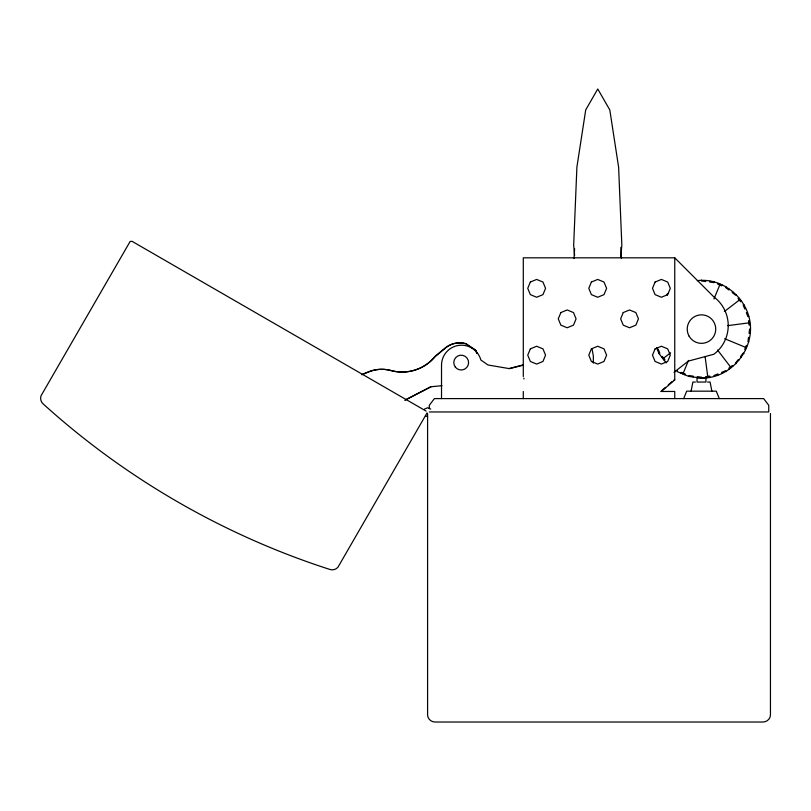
<?xml version="1.0" encoding="UTF-8"?>
<svg xmlns="http://www.w3.org/2000/svg" width="811" height="811" viewBox="0 0 811 811"><rect width="100%" height="100%" fill="white"/><g stroke="black" fill="none" stroke-linecap="round" stroke-linejoin="round"><path stroke-width="1.22" d="M574.026 258.547L574.604 248.622M697.257 377.541L697.338 376.659L701.485 377.196L701.485 378.098C732.526 378.676 757.413 346.246 748.827 316.412C742.825 294.332 720.219 277.747 697.257 280.647M705.712 280.647L705.641 281.539L701.485 280.991L701.485 280.089M620.77 256.661L621.844 245.327L618.611 167.157L609.801 109.921L597.758 88.977L585.714 109.921L576.895 167.157L573.671 245.327L574.624 255.404M693.03 376.983L693.182 376.111L689.036 375.564L688.803 376.426L701.485 378.098M709.939 281.204L709.787 282.086L713.933 282.623L714.167 281.762M691.104 391.166L692.868 382.052L695.392 382.052M684.859 374.794L685.173 373.962L681.301 372.361L680.926 373.161M718.11 283.394L717.806 284.225L721.668 285.827L722.054 285.026M683.663 398.596L686.694 391.166L716.275 391.166L719.306 398.596M682.892 373.983L688.519 360.408M713.974 298.945L720.077 284.205M427.083 412.85L339.14 565.166C337.822 568.846 333.483 570.731 329.844 569.434C223.968 535.361 125.614 478.571 43.165 403.919C40.226 401.415 39.688 396.721 42.213 393.74L130.155 241.414L132.152 241.384L426.11 411.096M677.438 370.759L676.982 371.529L688.803 376.426M725.987 286.658L725.541 287.429L728.866 289.983L729.373 289.253M732.759 291.848L732.181 292.528L735.506 295.082L736.135 294.444M661.715 390.638L665.496 387.334M668.325 384.86L672.106 381.555M661.391 391.46L674.752 379.903L674.752 257.817L523.288 257.817L523.288 376.527M664.239 360.368L664.919 359.79L662.374 356.465L661.644 356.982M738.73 297.83L738.051 298.397L740.595 301.722L741.335 301.205M668.528 293.146L666.835 294.444L667.473 295.082M662.942 358.675L670.616 352.785M724.385 311.525L740.027 299.523M656.596 347.686L659.049 353.596L659.83 353.15L658.228 349.277L657.417 349.653M743.93 304.591L743.15 305.037L744.751 308.91L745.562 308.535M405.591 399.782L430.803 386.756L442.005 385.701M404.77 400.34L431.067 386.756M362.598 374.297L368.204 371.975A35.096 35.096 0 0 1 390.851 370.536A42.669 42.669 0 0 0 435.051 356.424L445.188 348.02A22.495 22.485 0 0 1 465.727 343.722L475.601 350.322L476.817 353.535M361.736 374.763L368.468 371.975A35.096 35.096 0 0 1 391.115 370.536A42.669 42.669 0 0 0 435.304 356.424L445.442 348.02A22.495 22.485 0 0 1 465.99 343.722L475.864 350.322L477.071 353.535M424.447 409.079L427.59 407.771L430.742 409.079M747.195 312.468L746.353 312.772L747.955 316.645L748.827 316.412M441.519 398.596L441.519 365.183A20.011 20.011 0 0 1 480.852 360.003L488.019 364.991L509.237 368.61L523.288 364.828M509.237 368.61L523.288 365.203M749.374 320.639L748.502 320.791L749.05 324.947L749.932 324.866M727.619 325.657L749.658 322.758M750.489 329.094L749.597 329.094L749.05 333.25L749.932 333.321M674.002 372.32L688.306 361.108L713.832 354.265A35.796 35.796 0 0 0 713.832 296.887L674.752 257.817M674.002 379.903L674.752 379.903M707.577 382.052L710.101 382.052L711.865 391.166M660.772 391.46L674.752 391.46L674.752 398.596M429.313 411.958L768.737 411.958L768.737 405.277L763.648 398.596L434.402 398.596L429.313 405.277L429.313 408.612M749.374 337.548L748.502 337.396L747.955 341.543L748.827 341.776M747.195 345.719L746.353 345.415L744.751 349.277L745.562 349.653M724.679 338.704L746.373 347.686M425.491 415.81L427.59 416.682M743.93 353.596L743.15 353.15L740.595 356.465L741.335 356.982M738.73 360.368L738.051 359.79L735.506 363.115L736.135 363.744M732.759 366.339L732.181 365.66L728.866 368.204L729.373 368.934M717.532 350.007L731.066 367.636M659.049 353.596L666.186 362.902M725.987 371.529L725.541 370.759L721.668 372.361L722.054 373.161M718.11 374.794L717.806 373.962L713.933 375.564L714.167 376.426M592.02 348.659L593.338 355.958L593.338 363.105M709.939 376.983L709.787 376.111L705.641 376.659L705.712 377.541M523.805 378.119L523.936 378.99M705.094 356.475L707.831 377.267M620.841 247.375L621.479 258.547M770.45 413.519L770.45 714.937C770.42 718.881 766.841 722.064 762.958 722.023L435.091 722.023C431.209 722.064 427.62 718.881 427.59 714.937L427.59 413.519M523.288 391.46L523.288 398.596M530.353 282.035L527.738 288.341L530.353 294.636L536.649 297.252L542.954 294.636L545.56 288.341L542.954 282.035L536.649 279.43L530.353 282.035M530.353 348.862L527.738 355.157L530.353 361.463L536.649 364.068L542.954 361.463L545.56 355.157L542.954 348.862L536.649 346.256L530.353 348.862M560.877 312.559L558.262 318.855L560.877 325.16L567.173 327.766L573.478 325.16L576.084 318.855L573.478 312.559L567.173 309.954L560.877 312.559M591.391 282.035L588.786 288.341L591.391 294.636L597.697 297.252L603.992 294.636L606.608 288.341L603.992 282.035L597.697 279.43L591.391 282.035M591.391 348.862L588.786 355.157L591.391 361.463L597.697 364.068L603.992 361.463L606.608 355.157L603.992 348.862L597.697 346.256L591.391 348.862M623.243 312.559L620.638 318.855L623.243 325.16L629.549 327.766L635.844 325.16L638.45 318.855L635.844 312.559L629.549 309.954L623.243 312.559M655.095 282.035L652.48 288.341L655.095 294.636L661.391 297.252L667.696 294.636L670.302 288.341L667.696 282.035L661.391 279.43L655.095 282.035M655.095 348.862L652.48 355.157L655.095 361.463L661.391 364.068L667.696 361.463L670.302 355.157L667.696 348.862L661.391 346.256L655.095 348.862M705.945 377.825L697.034 377.825L697.034 382.052L705.945 382.052L705.945 377.825M689.137 336.22A14.253 14.253 0 0 0 713.832 336.22A14.253 14.253 0 0 0 701.485 314.84A14.253 14.253 0 0 0 689.137 336.22M455.306 367.099A7.411 7.411 0 0 0 468.028 365.426A7.411 7.411 0 0 0 460.222 355.248A7.411 7.411 0 0 0 455.306 367.099"/></g></svg>
